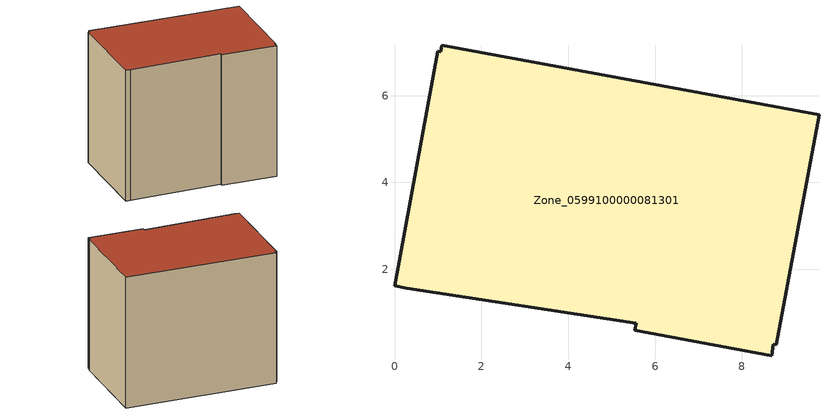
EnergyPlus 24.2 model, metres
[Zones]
Zone_0599100000081301
 floor ground (C_G): 0.28,1.57 0,1.62 0.99,7.02 1.06,7.01 1.09,7.16 9.78,5.56 8.8,0.26 8.73,0.27 8.69,0.01 5.54,0.59 5.57,0.76 z0
 wall outside (C_F): 0,1.62 0.28,1.57 5.57,0.76 5.54,0.59 8.69,0.01 8.73,0.27 8.8,0.26 9.78,5.56 1.09,7.16 1.06,7.01 0.99,7.02 0,1.62 z0:7.8
 roof outside (C_R): 8.8,0.26 9.78,5.56 1.09,7.16 1.06,7.01 0.99,7.02 0,1.62 0.28,1.57 5.57,0.76 5.54,0.59 8.69,0.01 8.73,0.27 z7.8
[BUILDING]
Pand.0599100000081301: North Axis=0; Terrain=City; Loads Convergence Tolerance Value=0.04; Temperature Convergence Tolerance Value=0.4; Solar Distribution=FullExterior; Maximum Number of Warmup Days=25; Minimum Number of Warmup Days=1
[Site:Location]
Rotterdam.The.Hague.AP_ZH_NLD Design_Conditions: Latitude=51.96; Longitude=4.45; Time Zone=1; Elevation=-4.5
[SITE:GROUNDTEMPERATURE:BUILDINGSURFACE]
18, 18, 18, 18, 18, 18, 18, 18, 18, 18, 18, 18
[MATERIAL] Thermal Absorptance=0.9; Solar Absorptance=0.7; Visible Absorptance=0.7
Name | Roughness | Thickness | Conductivity | Density | Specific Heat
G.TC.1975-1991 | MediumSmooth | 0.15 | 0.288461 | 540 | 1210
F.TC.1975-1991 | Rough | 0.3 | 0.230769 | 1920 | 840
R.TC.1975-1991 | MediumRough | 0.2 | 0.153846 | 1500 | 1000
[CONSTRUCTION]
C_G: G.TC.1975-1991
C_F: F.TC.1975-1991
C_R: R.TC.1975-1991
[ZONE]
Zone_0599100000081301: Type=1; Multiplier=1; Ceiling Height=Autocalculate; Volume=Autocalculate; Floor Area=autocalculate; Part of Total Floor Area=Yes
[ZONEINFILTRATION:DESIGNFLOWRATE]
Infil_Zone_0599100000081301: Zone or ZoneList or Space or SpaceList=Zone_0599100000081301; Schedule=AlwaysOn; Design Flow Rate Calculation Method=Flow/Area; Flow Rate per Floor Area=0.003; Constant Term Coefficient=1; Temperature Term Coefficient=0; Velocity Term Coefficient=0; Velocity Squared Term Coefficient=0
[HVACTEMPLATE:ZONE:IDEALLOADSAIRSYSTEM]
Zone_0599100000081301: Maximum Heating Supply Air Temperature=50; Minimum Cooling Supply Air Temperature=13; Maximum Heating Supply Air Humidity Ratio=0.0156; Minimum Cooling Supply Air Humidity Ratio=0.0077; Heating Limit=NoLimit; Cooling Limit=NoLimit; Dehumidification Control Type=ConstantSensibleHeatRatio; Cooling Sensible Heat Ratio=0.7; Dehumidification Setpoint=60; Humidification Control Type=None; Humidification Setpoint=30; Outdoor Air Method=None; Outdoor Air Flow Rate per Person=0.00944; Outdoor Air Flow Rate per Zone Floor Area=0; Outdoor Air Flow Rate per Zone=0; Demand Controlled Ventilation Type=None; Outdoor Air Economizer Type=NoEconomizer; Heat Recovery Type=None; Sensible Heat Recovery Effectiveness=0.7; Latent Heat Recovery Effectiveness=0.65
[ZONECONTROL:THERMOSTAT]
ThermostatControl_Zone_0599100000081301: Zone or ZoneList=Zone_0599100000081301; Control Type Schedule=DualSetpointControlType; Control 1=Thermostat_Zone_0599100000081301; Temperature Difference Between Cutout And Setpoint=0
[THERMOSTATSETPOINT:DUALSETPOINT]
Thermostat_Zone_0599100000081301: Heating Setpoint Temperature Schedule=HeatingSetpoint_Zone_0599100000081301; Cooling Setpoint Temperature Schedule=CoolingSetpoint_Zone_0599100000081301
[SCHEDULE:COMPACT]
HeatingSetpoint_Zone_0599100000081301: Through: 12/31, For: AllDays, Until: 24:00, 21
CoolingSetpoint_Zone_0599100000081301: Through: 12/31, For: AllDays, Until: 24:00, 24
DualSetpointControlType: Through: 12/31, For: AllDays, Until: 24:00, 4
AlwaysOn: Through: 12/31, For: AllDays, Until: 24:00, 1
